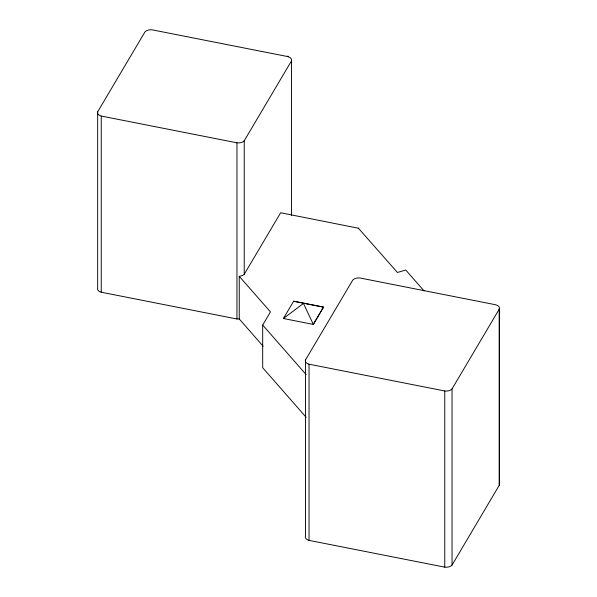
<?xml version="1.0" encoding="UTF-8"?>
<svg xmlns="http://www.w3.org/2000/svg" width="597" height="597" viewBox="0 0 597 597"><rect width="100%" height="100%" fill="white"/><g stroke="black" fill="none" stroke-linecap="round" stroke-linejoin="round"><path stroke-width="0.9" d="M263.12 346.2L239.255 318.985L236.957 318.992L101.244 292.217A6.455 3.724 0 0 1 97.669 288.015L97.669 111.833L144.914 31.992A6.597 3.813 0 0 1 152.242 29.85L287.829 56.596L290.149 57.625L291.478 59.133L291.493 215.644M287.948 56.648L287.829 56.006L287.829 56.596M239.255 318.985L239.255 276.329L242.464 275.59L244.24 274.269L244.24 140.75L291.537 60.827M244.24 274.269L280.642 212.763L358.678 228.278M262.687 325.052L270.463 311.895L239.255 276.329M293.642 301.231L283.388 318.507L313.328 324.41L323.552 307.127L293.62 301.224L323.499 307.119L313.298 324.358L303.47 303.425L283.441 318.47M305.463 359.998L352.715 280.15A6.597 3.813 0 0 1 360.043 278.008L495.622 304.754A6.597 3.813 0 0 1 499.331 308.985L499.331 485.167L452.041 565.083A6.455 3.724 0 0 1 444.758 567.15L309.037 540.382A6.455 3.724 0 0 1 305.463 536.173L305.463 359.998A6.455 3.724 0 0 0 309.037 364.2L444.758 390.975A6.455 3.724 0 0 0 452.041 388.908L499.331 308.985M97.669 111.833A6.455 3.724 0 0 0 101.244 116.042L236.957 142.81A6.455 3.724 0 0 0 244.24 140.75M358.267 228.069L397.43 272.478L405.751 270.023L424.049 290.918M306.179 374.655L262.687 325.029L262.687 367.715L306.179 417.31M499.286 309.067L499.286 485.242M452.041 388.908L452.041 565.083M444.758 390.975L444.758 567.15M309.037 364.2L309.037 540.382M236.957 142.81L236.957 318.992M101.244 116.042L101.244 292.217M499.271 483.473A6.597 3.813 0 0 1 499.331 485.167"/></g></svg>
